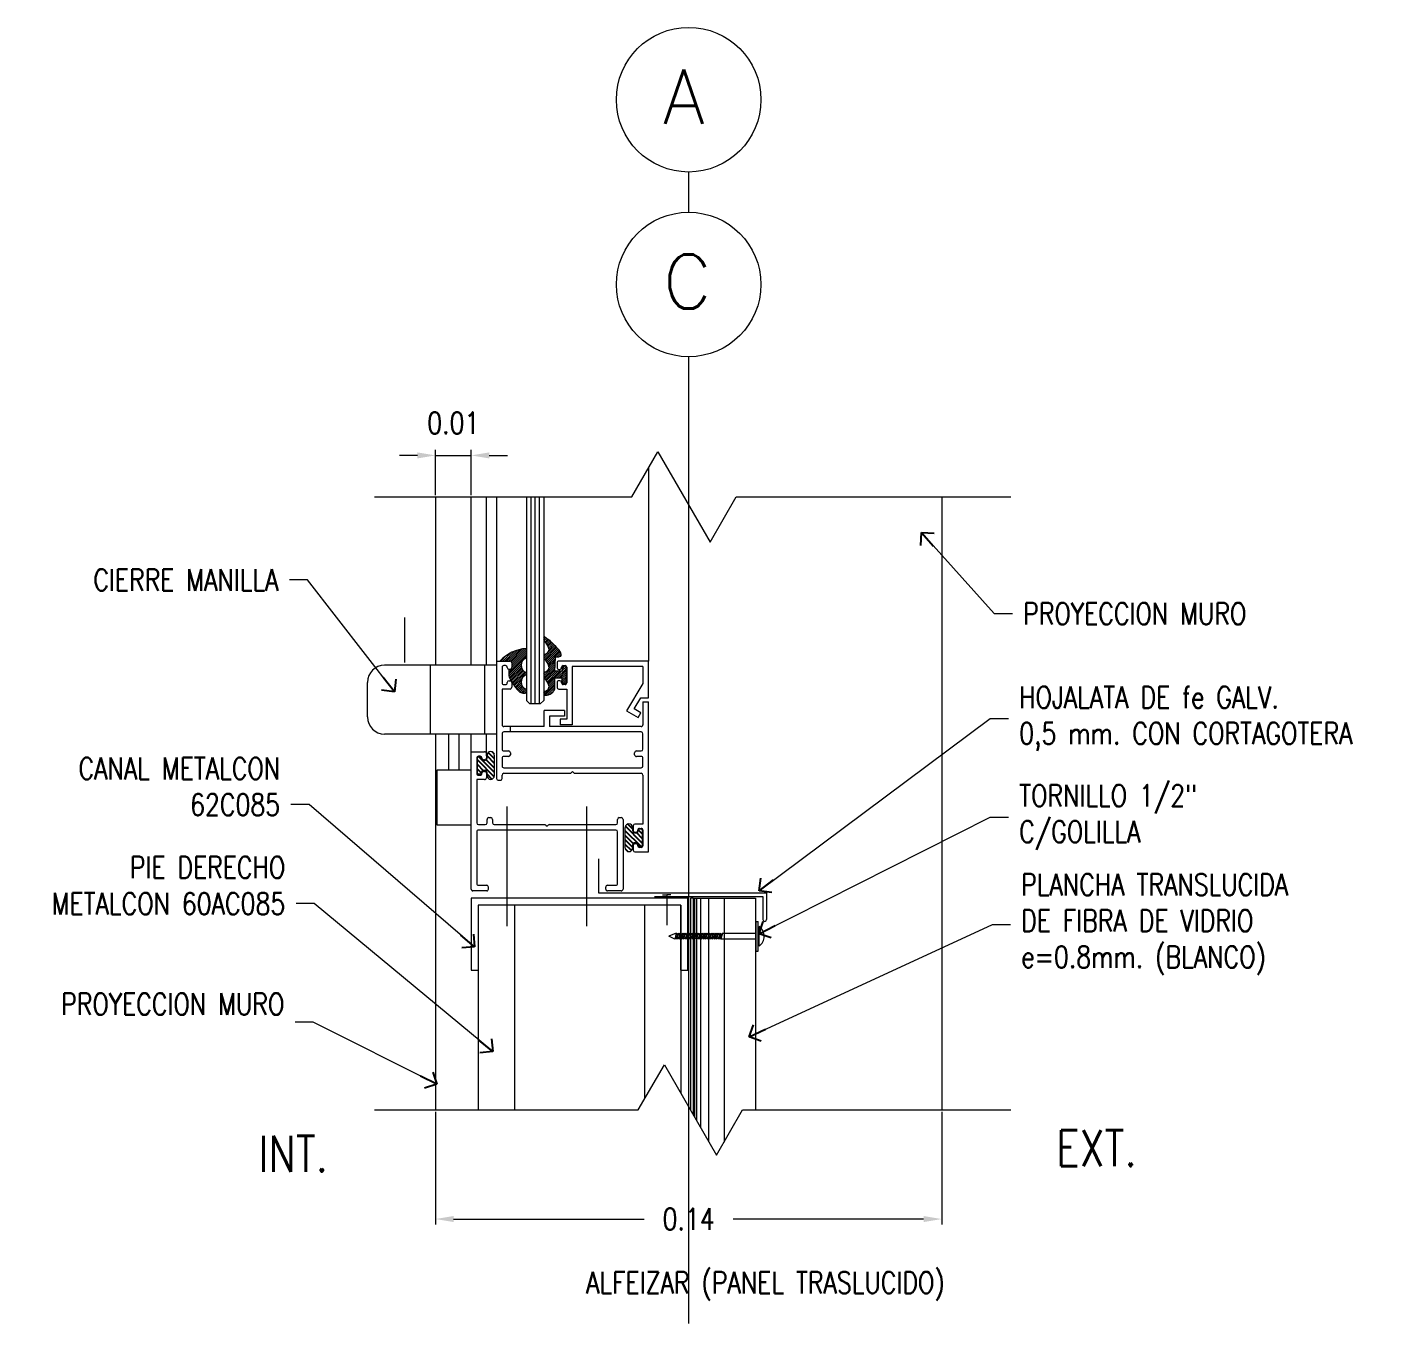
# Model space of a CAD drawing. Header units: metres. Extents: x -40 to 265, y 63 to 163.
# Drawn here: x -39.9666 to -39.5874, y 65.43 to 65.7886 of the extents above; entities that cross this region are included whole.
import ezdxf

# ---------------------------------------------------------------- set-up
doc = ezdxf.new("R2010")
doc.units = ezdxf.units.M
doc.header["$LTSCALE"] = 5
doc.header["$MEASUREMENT"] = 0
doc.linetypes.add('CENTER', pattern=[2, 1.25, -0.25, 0.25, -0.25])
doc.layers.get('0').update_dxf_attribs({"color": 30})
for name, color, linetype, lineweight in [('A-ANNO-DIMS', 3, 'Continuous', 18), ('A-ANNO-SYMB', 3, 'Continuous', 18), ('A-ANNO-TEXT', 3, 'Continuous', 18), ('A-DETL-MBND', 3, 'Continuous', 18), ('A-DETL-PATT', 8, 'Continuous', 18)]:
    doc.layers.add(name, color=color, linetype=linetype, lineweight=lineweight)
doc.styles.add('E-ROMANS', font='romans.shx', dxfattribs={"width": 0.8})
doc.dimstyles.new('E-0001_ARW_24', dxfattribs={"dimscale": 0.001, "dimtxt": 2.4, "dimasz": 2.4, "dimexe": 1.2, "dimexo": 0.8, "dimgap": 1.2, "dimtad": 0, "dimdec": 0, "dimlfac": 1000, "dimzin": 0, "dimdsep": 46, "dimtxsty": 'E-ROMANS', "dimblk": 'OPEN90', "dimcen": 1.2, "dimclrd": 256, "dimclre": 256, "dimclrt": 256, "dimadec": 0, "dimazin": 0, "dimtfac": 1, "dimtdec": 0, "dimtmove": 1, "dimatfit": 3, "dimldrblk": 'OPEN90', "dimfxl": 1, "dimtfill": 1, "dimtolj": 1, "dimtzin": 0, "dimlwd": -1, "dimarcsym": 0})
pattern_1 = [(45, (-0.2139750383519754, -0.6777842187384522), (-0.0002651650429449553, 0.0002651650429449554), [])]

# ---------------------------------------------------------------- blocks, each defined once
blk = doc.blocks.new('_Open90')
at = {"color": 0, "linetype": 'ByBlock', "lineweight": -2}
for p, q in [((0, 0), (-1, 0)), ((-0.5, 0.5), (0, 0)), ((0, 0), (-0.5, -0.5))]:
    blk.add_line(p, q, dxfattribs=at)

msp = doc.modelspace()

# ---------------------------------------------------------------- hatches: boundary and pattern name
at = {"layer": 'A-DETL-PATT'}
h = msp.add_hatch(dxfattribs=at)
h.set_pattern_fill('ANSI31', color=256, scale=0.003, style=0)
h.set_pattern_definition(pattern_1)
edge = h.paths.add_edge_path()
edge.add_line((-39.8207766219324, 65.61048403044107), (-39.8206538553723, 65.61435923484319))
edge.add_spline(control_points=[(-39.82065385537231, 65.61435923484319), (-39.82008226965944, 65.61437079350702), (-39.81791970204204, 65.61441452516712), (-39.82124948993901, 65.6184127121838), (-39.82299734851443, 65.61966430750029), (-39.82380426659144, 65.62024212020216)], knot_values=[0, 0, 0, 0, 0.001435461264695682, 0.005431000070971478, 0.008857436169283922, 0.008857436169283922, 0.008857436169283922, 0.008857436169283922], degree=3, periodic=0)
edge.add_line((-39.82380426659144, 65.62024212020216), (-39.82380426659144, 65.61892356023789))
edge.add_spline(control_points=[(-39.82380426659144, 65.61892356023787), (-39.82355887750354, 65.61872445821972), (-39.82270150240136, 65.61802880742847), (-39.82181867363854, 65.61585853720086), (-39.82322781864413, 65.61522641407832), (-39.82380426659144, 65.61496782743536)], knot_values=[0, 0, 0, 0, 0.0009720907800728597, 0.003396428256251964, 0.005074714912631993, 0.005074714912631993, 0.005074714912631993, 0.005074714912631993], degree=3, periodic=0)
edge.add_line((-39.82380426659143, 65.61496782743536), (-39.82380426659143, 65.61400426438453))
edge.add_spline(control_points=[(-39.82380426659144, 65.61400426438453), (-39.82355887750354, 65.61380516236638), (-39.82270150240136, 65.61310951157513), (-39.82181867363854, 65.61093924134752), (-39.82322781864413, 65.61030711822498), (-39.82380426659144, 65.61004853158202)], knot_values=[0, 0, 0, 0, 0.0009720907800728597, 0.003396428256251964, 0.005074714912631993, 0.005074714912631993, 0.005074714912631993, 0.005074714912631993], degree=3, periodic=0)
edge.add_line((-39.82380426659144, 65.61004853158202), (-39.82380426659144, 65.60867925777293))
edge.add_spline(control_points=[(-39.82380426659144, 65.60867925777293), (-39.82355887750354, 65.60848015575478), (-39.82270150240136, 65.60778450496355), (-39.82181867363854, 65.60561423473592), (-39.82322781864413, 65.60498211161338), (-39.82380426659144, 65.60472352497042)], knot_values=[0, 0, 0, 0, 0.0009720907800728597, 0.003396428256251964, 0.005074714912631993, 0.005074714912631993, 0.005074714912631993, 0.005074714912631993], degree=3, periodic=0)
edge.add_line((-39.82380426659144, 65.60472352497042), (-39.82380426659144, 65.60386138960915))
edge.add_arc((-39.82332786590894, 65.60664534606373), 0.002824424038859527, 260.289396402024, 334.5925315056479)
edge.add_line((-39.82077662193241, 65.60543351879735), (-39.82077662193241, 65.60852876321468))
edge.add_line((-39.82077662193241, 65.60852876321468), (-39.818658215444, 65.60852876321468))
edge.add_line((-39.818658215444, 65.60852876321468), (-39.818658215444, 65.60735867057787))
edge.add_arc((-39.81837185194399, 65.60735867057787), 0.0002863634999989983, 180, 270)
edge.add_line((-39.81837185194399, 65.60707230707787), (-39.81789457944399, 65.60707230707787))
edge.add_arc((-39.81789457944399, 65.60735867057787), 0.0002863634999989983, 270, 360)
edge.add_line((-39.81760821594399, 65.60735867057787), (-39.81760821594399, 65.61165412307787))
edge.add_arc((-39.81789457944399, 65.61165412307787), 0.0002863634999989983, 0, 90)
edge.add_line((-39.81789457944399, 65.61194048657786), (-39.81837185194399, 65.61194048657786))
edge.add_arc((-39.81837185194399, 65.61165412307787), 0.0002863634999989983, 90, 180)
edge.add_line((-39.818658215444, 65.61165412307787), (-39.818658215444, 65.61048403044107))
edge.add_line((-39.818658215444, 65.61048403044107), (-39.8207766219324, 65.61048403044107))
h = msp.add_hatch(dxfattribs=at)
h.set_pattern_fill('ANSI31', color=256, scale=0.003, style=0)
h.set_pattern_definition(pattern_1)
edge = h.paths.add_edge_path()
edge.add_line((-39.82857699159145, 65.61408554871866), (-39.82857699159145, 65.61679509697001))
edge.add_arc((-39.82771506036624, 65.60549978310566), 0.01132815257361953, 94.36371213894589, 136.5335301219214)
edge.add_line((-39.83593677385687, 65.61329275866119), (-39.83310533416945, 65.61329275866119))
edge.add_arc((-39.83310533416945, 65.6128154861612), 0.0004772724999924095, 0, 90, ccw=False)
edge.add_line((-39.83262806166946, 65.6128154861612), (-39.83262806166946, 65.61147912316119))
edge.add_arc((-39.83310533416945, 65.61147912316119), 0.0004772724999924093, -90, 0, ccw=False)
edge.add_line((-39.83310533416945, 65.6110018506612), (-39.83339169766945, 65.6110018506612))
edge.add_arc((-39.82912499805533, 65.61010690501837), 0.004359547373372757, 168.1538710655944, 213.3212581242221)
edge.add_arc((-39.83310533416945, 65.6073745796612), 0.0004772724999924094, 19.26875987852651, 45, ccw=False)
edge.add_spline(control_points=[(-39.8326547979871, 65.60753207946331), (-39.83230680093374, 65.60697881129738), (-39.83157272746463, 65.6058331101882), (-39.83021885563755, 65.60430284221465), (-39.82902741995566, 65.60444234226243), (-39.82857699159145, 65.60449508097025)], knot_values=[0.0002174706763031104, 0.0002174706763031104, 0.0002174706763031104, 0.0002174706763031104, 0.002222876197447423, 0.004367017649967747, 0.005670354478140266, 0.005670354478140266, 0.005670354478140266, 0.005670354478140266], degree=3, periodic=0)
edge.add_line((-39.82857699159144, 65.60449508097027), (-39.82857699159144, 65.60553981733477))
edge.add_arc((-39.82799058215666, 65.60749901361044), 0.002045073610356001, 106.6630318936925, 253.3369681064981, ccw=False)
edge.add_line((-39.82857699159145, 65.6094582098861), (-39.82857699159145, 65.61016715616734))
edge.add_arc((-39.82799058215667, 65.612126352443), 0.002045073610356001, 106.66303189350191, 253.3369681064981, ccw=False)

# ---------------------------------------------------------------- linework, layer by layer
for p, q in [((-39.84180773532869, 65.58686987363747), (-39.83745737172794, 65.58251951003672)), ((-39.83946191622793, 65.5870551741959), (-39.83745737172794, 65.5850506296959)), ((-39.83915877207613, 65.58801758987369), (-39.83745737172794, 65.58631618952549)), ((-39.83811688192547, 65.58824125955262), (-39.83751780331279, 65.58764218093994)), ((-39.84213464222793, 65.58593122070714), (-39.83749689335454, 65.58129347183375)), ((-39.84213464222793, 65.58466566087755), (-39.84051357939629, 65.5830445980459)), ((-39.84213464222793, 65.58340010104796), (-39.84108464272794, 65.58235010154796)), ((-39.83967299425485, 65.58600069239323), (-39.83745737172794, 65.58378506986631)), ((-39.83946191622793, 65.58199293487755), (-39.83810405649286, 65.58063507514247)), ((-39.79921898666947, 65.56688106033778), (-39.80057684640455, 65.56823892007286)), ((-39.79687316756872, 65.56200412157786), (-39.80122353116947, 65.5663544851786)), ((-39.79900790864255, 65.5628733028221), (-39.80122353116947, 65.56508892534902)), ((-39.79654626066947, 65.56294277450819), (-39.80118400954287, 65.56758052338158)), ((-39.79654626066947, 65.56420833433778), (-39.79816732350111, 65.56582939716942)), ((-39.79654626066947, 65.56547389416737), (-39.79759626016947, 65.56652389366737)), ((-39.79921898666947, 65.56181882101943), (-39.80122353116947, 65.56382336551943)), ((-39.79952213082127, 65.56085640534164), (-39.80122353116947, 65.56255780568983)), ((-39.80056402097193, 65.56063273566271), (-39.80116309958461, 65.56123181427539))]:
    msp.add_line(p, q)
at = {"layer": 'A-ANNO-DIMS'}
for p, q in [((-39.85872320579056, 65.67019300552303), (-39.86372320579056, 65.67019300552303)), ((-39.85372320579056, 65.65921485126152), (-39.85372320579056, 65.67169300552303)), ((-39.85372320579056, 65.67019300552303), (-39.84385282322793, 65.67019300552303)), ((-39.84385282322793, 65.65921485126152), (-39.84385282322793, 65.67169300552303)), ((-39.83885282322793, 65.67019300552303), (-39.83385282322794, 65.67019300552303)), ((-39.85370703332482, 65.48862536373801), (-39.85370703332482, 65.45743944369848)), ((-39.71370841357442, 65.48863757530475), (-39.71370841357442, 65.45743944369848)), ((-39.84870703332482, 65.45893944369847), (-39.79599343773534, 65.45893944369847)), ((-39.71870841357442, 65.45893944369847), (-39.77142200916391, 65.45893944369847))]:
    msp.add_line(p, q, dxfattribs=at)
for points in [[(-39.85872320579056, 65.67102633885636), (-39.85872320579056, 65.6693596721897), (-39.85372320579056, 65.67019300552303)], [(-39.83885282322793, 65.67102633885636), (-39.83885282322793, 65.6693596721897), (-39.84385282322793, 65.67019300552303)], [(-39.84870703332482, 65.4597727770318), (-39.84870703332482, 65.45810611036514), (-39.85370703332482, 65.45893944369847)], [(-39.71870841357442, 65.4597727770318), (-39.71870841357442, 65.45810611036514), (-39.71370841357442, 65.45893944369847)]]:
    msp.add_solid(points, dxfattribs=at)
at = {"layer": 'A-ANNO-SYMB', "linetype": 'CENTER'}
for p, q in [((-39.78370434240085, 65.74859554008273), (-39.7837043424009, 65.73747441168597)), ((-39.78370434240097, 65.69747441168596), (-39.78370434240209, 65.43001854479346))]:
    msp.add_line(p, q, dxfattribs=at)
at = {"layer": 'A-ANNO-SYMB'}
for p, q in [((-39.7994493948691, 65.65871485126152), (-39.79223251650643, 65.67121485126151)), ((-39.79223251650279, 65.67121485126151), (-39.77779875977745, 65.64621485126153)), ((-39.87056414789201, 65.65871485126152), (-39.7994493948691, 65.65871485126152)), ((-39.77779875977745, 65.64621485126153), (-39.77058188141478, 65.65871485126146)), ((-39.77058188141478, 65.65871485126146), (-39.69458991286313, 65.65871485126152)), ((-39.79763678616409, 65.48912536373801), (-39.79041990780142, 65.501625363738)), ((-39.79041990779778, 65.501625363738), (-39.77598615107244, 65.47662536373802)), ((-39.87056414789201, 65.48912536373801), (-39.79763678616409, 65.48912536373801)), ((-39.77598615107244, 65.47662536373802), (-39.76876927270978, 65.48912536373795)), ((-39.76876927270978, 65.48912536373795), (-39.69458991286313, 65.48912536373801))]:
    msp.add_line(p, q, dxfattribs=at)
for centre in [(-39.78370434240097, 65.76859554008273), (-39.78370434240097, 65.71747441168597)]:
    msp.add_circle(centre, 0.02, dxfattribs=at)
at = {"layer": 'A-DETL-MBND'}
for p, q in [((-39.79482807966947, 65.66671920398751), (-39.79482807966946, 65.61329275866119)), ((-39.82502608419146, 65.65879200766379), (-39.82502608419144, 65.60145663984855)), ((-39.85372320579056, 65.65871485126152), (-39.85371885650552, 65.61218368711341)), ((-39.84385282322793, 65.61218368711341), (-39.84385282322793, 65.65871485126152)), ((-39.83965282522793, 65.61218368711341), (-39.83965282522793, 65.65871485126152)), ((-39.83682805966948, 65.65871485126152), (-39.83682805966947, 65.61329275866119)), ((-39.82857699159145, 65.65871485126152), (-39.82857699159145, 65.60241118484855)), ((-39.82739335579143, 65.65871485126152), (-39.82739335579144, 65.60145663984855)), ((-39.82620971999144, 65.65871485126152), (-39.82620971999144, 65.60145663984855)), ((-39.82380426659142, 65.65871485126152), (-39.82380426659144, 65.60241118484855)), ((-39.71372320517898, 65.65871485126151), (-39.71370841250924, 65.48912536373801)), ((-39.86228191089513, 65.62538678898922), (-39.86228191089513, 65.61291958830915)), ((-39.83682805966946, 65.61329275866119), (-39.83310533416946, 65.61329275866119)), ((-39.83682805966946, 65.61329275866119), (-39.83682805966946, 65.58082456716117)), ((-39.82065385537231, 65.61435923484319), (-39.82077662193241, 65.61048403044106)), ((-39.79482807966946, 65.61329275866119), (-39.81961276044399, 65.61329275866119)), ((-39.79482807966946, 65.6030918318852), (-39.79482807966946, 65.61329275866119)), ((-39.83696826540765, 65.61218368711341), (-39.86778519141626, 65.61218368711341)), ((-39.85518617835406, 65.61218368711341), (-39.85518617835406, 65.59309278711342)), ((-39.84014137628418, 65.61218368711341), (-39.84014137628418, 65.59309278711342)), ((-39.83530078766946, 65.61157457766119), (-39.83530078766946, 65.6072791251612)), ((-39.83530078766947, 65.61157457766119), (-39.83530078766947, 65.60727912516118)), ((-39.83434515420144, 65.6120518501612), (-39.83482299051177, 65.6120518501612)), ((-39.83386897016946, 65.61147912316119), (-39.83386897016946, 65.61157457766119)), ((-39.83310533416946, 65.6110018506612), (-39.83339169766946, 65.6110018506612)), ((-39.83262806166946, 65.6128154861612), (-39.83262806166946, 65.61147912316119)), ((-39.818658215444, 65.61048403044106), (-39.82077662193241, 65.61048403044106)), ((-39.82009003294399, 65.6128154861612), (-39.82009003294399, 65.61147912316119)), ((-39.81961276044399, 65.6110018506612), (-39.81932639694399, 65.6110018506612)), ((-39.81884912444399, 65.61147912316119), (-39.81884912444399, 65.61157457766119)), ((-39.818658215444, 65.61165412307787), (-39.818658215444, 65.61048403044106)), ((-39.81837185194399, 65.6120518501612), (-39.81789457944399, 65.6120518501612)), ((-39.81837185194399, 65.61194048657786), (-39.81789457944399, 65.61194048657786)), ((-39.81760821594399, 65.61165412307787), (-39.81760821594399, 65.60735867057787)), ((-39.81741730694399, 65.61157457766119), (-39.81741730694399, 65.6072791251612)), ((-39.81741730694398, 65.61157457766119), (-39.81741730694398, 65.60727912516118)), ((-39.79635535166946, 65.61176548666121), (-39.81589003494399, 65.61176548666121)), ((-39.81589003494399, 65.61176548666121), (-39.81589003494398, 65.59569940674271)), ((-39.79635535166946, 65.61176548666121), (-39.79635535166946, 65.60705467833823)), ((-39.87255791641626, 65.59786551211342), (-39.87255791641626, 65.60741096211342)), ((-39.83482351516946, 65.60680185266119), (-39.83434624266946, 65.60680185266119)), ((-39.83386897016946, 65.6072791251612), (-39.83386897016946, 65.6073745796612)), ((-39.83339169766946, 65.60785185216119), (-39.83310533416946, 65.60785185216119)), ((-39.83262806166946, 65.6073745796612), (-39.83262806166946, 65.60603821666119)), ((-39.818658215444, 65.60852876321468), (-39.82077662193241, 65.60852876321468)), ((-39.82077662193241, 65.60852876321468), (-39.82077662193241, 65.60543351879735)), ((-39.82009003294399, 65.6073745796612), (-39.82009003294399, 65.60603821666119)), ((-39.81932639694399, 65.60785185216119), (-39.81961276044399, 65.60785185216119)), ((-39.81884912444399, 65.6072791251612), (-39.81884912444399, 65.6073745796612)), ((-39.818658215444, 65.60735867057787), (-39.818658215444, 65.60852876321468)), ((-39.81789457944399, 65.60707230707787), (-39.81837185194399, 65.60707230707787)), ((-39.81789457944399, 65.60680185266119), (-39.81837185194399, 65.60680185266119)), ((-39.79635535166946, 65.60705467833824), (-39.80085328490162, 65.59956987356084)), ((-39.83310533416946, 65.6055609441612), (-39.83530078766945, 65.60556094416118)), ((-39.83530078766947, 65.60556094416118), (-39.83530078766946, 65.59568425980828)), ((-39.82762244659145, 65.60145663984855), (-39.82857699159145, 65.60241118484855)), ((-39.82475881159144, 65.60145663984855), (-39.82380426659144, 65.60241118484855)), ((-39.81961276044399, 65.6055609441612), (-39.81741730694399, 65.60556094416118)), ((-39.81741730694399, 65.60556094416118), (-39.81741730694399, 65.59722667874271)), ((-39.79877157034628, 65.60006889687895), (-39.79695496186715, 65.6030918318852)), ((-39.79695496186715, 65.6030918318852), (-39.79482807966946, 65.6030918318852)), ((-39.79635535166946, 65.60205010271333), (-39.79635535166947, 65.5956842598083)), ((-39.79635535166946, 65.60205010271333), (-39.79482807966947, 65.60205010271333)), ((-39.79482807966946, 65.56049275866118), (-39.79482807966947, 65.60205010271333)), ((-39.82475881159144, 65.60145663984855), (-39.82762244659145, 65.60145663984855)), ((-39.82369548036601, 65.59520698730829), (-39.82369548036601, 65.5995828622889)), ((-39.81804472371188, 65.5995828622889), (-39.82369548036601, 65.5995828622889)), ((-39.81804472371188, 65.5995828622889), (-39.81804472371188, 65.5980555902889)), ((-39.80085328490162, 65.59956987356084), (-39.79770438713817, 65.59767756877584)), ((-39.79693175319082, 65.59896327355666), (-39.79877157034628, 65.60006889687895)), ((-39.79770438713817, 65.59767756877584), (-39.79693175319082, 65.59896327355666)), ((-39.82369548036601, 65.59520698730829), (-39.83482351516948, 65.59520698730829)), ((-39.83300987966948, 65.5936797153083), (-39.83300987966948, 65.59520698730829)), ((-39.82216820836601, 65.5980555902889), (-39.82216820836601, 65.59520698730829)), ((-39.81804472371187, 65.5980555902889), (-39.82216820836601, 65.5980555902889)), ((-39.79683262416947, 65.59520698730829), (-39.82216820836601, 65.59520698730829)), ((-39.81741730694399, 65.59722667874271), (-39.81925279640087, 65.59722667874271)), ((-39.81925279640087, 65.59722667874271), (-39.81925279640087, 65.5956994067427)), ((-39.81589003494398, 65.59569940674271), (-39.81925279640087, 65.5956994067427)), ((-39.83682805966946, 65.59309278711343), (-39.86778519141626, 65.59309278711342)), ((-39.85371707207208, 65.59309278711343), (-39.85370703332482, 65.48912536373801)), ((-39.85005736572793, 65.58315394822081), (-39.85005736572794, 65.59309278711342)), ((-39.84719373072794, 65.58315394822081), (-39.84719373072794, 65.59309278711342)), ((-39.84385282322793, 65.5882221457208), (-39.84385282322793, 65.59309278711342)), ((-39.83965282522793, 65.58707669172081), (-39.83965282522793, 65.59309278711342)), ((-39.83530078766946, 65.59320244280829), (-39.83530078766947, 65.58890699030829)), ((-39.79683262416947, 65.59367971530828), (-39.83482351516947, 65.59367971530828)), ((-39.79635535166947, 65.58890699030829), (-39.79635535166947, 65.59320244280829)), ((-39.84385282322793, 65.55022214572081), (-39.84385282322793, 65.5882221457208)), ((-39.84385282322793, 65.5882221457208), (-39.84013009772793, 65.5882221457208)), ((-39.84137100622793, 65.58698123722081), (-39.84184827872793, 65.58698123722081)), ((-39.84184827872794, 65.58686987363748), (-39.84137100622793, 65.58686987363748)), ((-39.83965282522793, 65.58774487322081), (-39.83965282522793, 65.5864085102208)), ((-39.83946191622793, 65.58648805563749), (-39.83946191622793, 65.58729941888748)), ((-39.83745737172794, 65.58729941888748), (-39.83745737172794, 65.58157214888749)), ((-39.83482351516947, 65.5884297178083), (-39.83348715216947, 65.5884297178083)), ((-39.83348715216947, 65.58690244580829), (-39.83482351516947, 65.58690244580829)), ((-39.83300987966947, 65.58795244530829), (-39.83300987966947, 65.58737971830828)), ((-39.79864625966947, 65.58737971830828), (-39.79864625966947, 65.58795244530829)), ((-39.79816898716947, 65.5884297178083), (-39.79683262416947, 65.5884297178083)), ((-39.79683262416947, 65.58690244580829), (-39.79816898716947, 65.58690244580829)), ((-39.84385282322793, 65.58315394822081), (-39.85339827322794, 65.58315394822081)), ((-39.85339827322794, 65.58315394822081), (-39.85339827322794, 65.56799816281891)), ((-39.84232555122794, 65.5865039647208), (-39.84232555122794, 65.5822085122208)), ((-39.84232555122793, 65.5865039647208), (-39.84232555122793, 65.58220851222082)), ((-39.84213464222793, 65.58228805763748), (-39.84213464222793, 65.58658351013749)), ((-39.84108464272794, 65.58658351013749), (-39.84108464272794, 65.58648805563749)), ((-39.84089373372793, 65.5864085102208), (-39.84089373372793, 65.5865039647208)), ((-39.84013009772793, 65.58593123772081), (-39.84041646122793, 65.58593123772081)), ((-39.84041646122793, 65.58581987413748), (-39.84013009772794, 65.58581987413748)), ((-39.84013009772794, 65.58305169363749), (-39.84041646122793, 65.58305169363749)), ((-39.83530078766947, 65.58642517330829), (-39.83530078766947, 65.58426092916118)), ((-39.83482351516947, 65.58378365666118), (-39.79683262416947, 65.58378365666118)), ((-39.79635535166947, 65.58426092916118), (-39.79635535166947, 65.58642517330829)), ((-39.84232555122792, 65.5804903312208), (-39.84232555122793, 65.56854940972082)), ((-39.84013009772793, 65.58049033122082), (-39.84232555122792, 65.5804903312208)), ((-39.84137100622793, 65.58200169413747), (-39.84184827872794, 65.58200169413747)), ((-39.84184827872793, 65.58173123972081), (-39.84137100622793, 65.58173123972081)), ((-39.84108464272794, 65.58238351213748), (-39.84108464272794, 65.58228805763748)), ((-39.84089373372793, 65.58220851222082), (-39.84089373372793, 65.58230396672081)), ((-39.84041646122793, 65.58278123922081), (-39.84013009772793, 65.58278123922081)), ((-39.83965282522793, 65.58230396672081), (-39.83965282522793, 65.58096760372081)), ((-39.83946191622793, 65.58157214888749), (-39.83946191622793, 65.58238351213748)), ((-39.83635078716947, 65.58034729466118), (-39.83577806016947, 65.58034729466118)), ((-39.83530078766947, 65.58082456716117), (-39.83530078766947, 65.58177911216117)), ((-39.83482351516947, 65.58225638466118), (-39.81630534216946, 65.58225638466118)), ((-39.81630534216946, 65.58225638466118), (-39.81582806966946, 65.58273365716119)), ((-39.81582806966946, 65.58273365716119), (-39.81535079716947, 65.58225638466118)), ((-39.81535079716947, 65.58225638466118), (-39.79683262416947, 65.58225638466118)), ((-39.79635535166947, 65.58177911216117), (-39.79635535166946, 65.56822457316116)), ((-39.85339827322794, 65.56799816281891), (-39.84385282322793, 65.56799816281891)), ((-39.84184827872793, 65.56807213722081), (-39.83993918872793, 65.56807213722081)), ((-39.83946191622793, 65.56854940972082), (-39.83946191622793, 65.56950395472082)), ((-39.83898464372793, 65.56998122722081), (-39.83841191672793, 65.56998122722081)), ((-39.83793464422793, 65.56950395472082), (-39.83793464422793, 65.56854940972082)), ((-39.83745737172793, 65.56807213722081), (-39.82352779847038, 65.56807213722081)), ((-39.82319031584915, 65.56793234734204), (-39.82285283322793, 65.5675948647208)), ((-39.82285283322793, 65.5675948647208), (-39.82251535060671, 65.56793234734204)), ((-39.82217786798548, 65.56807213722081), (-39.80385738772793, 65.56807213722081)), ((-39.80338011522793, 65.56854940972082), (-39.80338011522793, 65.56950395472082)), ((-39.80290284272793, 65.56998122722081), (-39.80233011572793, 65.56998122722081)), ((-39.80185284322793, 65.56950395472082), (-39.80185284322793, 65.55022214572081)), ((-39.79902807766947, 65.56774730066118), (-39.79902807766947, 65.56641093766117)), ((-39.79635535166946, 65.56822457316116), (-39.79855080516947, 65.56822457316117)), ((-39.84232555122793, 65.56606759272081), (-39.84232555122793, 65.55174941772081)), ((-39.80385738772793, 65.5665448652208), (-39.84184827872793, 65.5665448652208)), ((-39.80338011522793, 65.55174941772081), (-39.80338011522793, 65.56606759272081)), ((-39.80122353116947, 65.56157457632786), (-39.80122353116947, 65.56730184632785)), ((-39.79921898666947, 65.56730184632785), (-39.79921898666947, 65.56649048307786)), ((-39.79855080516947, 65.56593366516118), (-39.79826444166947, 65.56593366516118)), ((-39.79855080516947, 65.56582230157785), (-39.79826444166947, 65.56582230157785)), ((-39.79778716916947, 65.56641093766117), (-39.79778716916947, 65.56650639216117)), ((-39.79759626016947, 65.56649048307786), (-39.79759626016947, 65.56658593757786)), ((-39.79730989666947, 65.56698366466118), (-39.79683262416947, 65.56698366466118)), ((-39.79730989666947, 65.56687230107785), (-39.79683262416947, 65.56687230107785)), ((-39.79654626066947, 65.56658593757786), (-39.79654626066947, 65.56229048507785)), ((-39.79635535166947, 65.56650639216117), (-39.79635535166947, 65.56221093966118)), ((-39.79921898666947, 65.56238593957785), (-39.79921898666947, 65.56157457632786)), ((-39.79902807766947, 65.56230639416118), (-39.79902807766947, 65.56097003116118)), ((-39.79826444166947, 65.56305412107785), (-39.79855080516947, 65.56305412107785)), ((-39.79826444166947, 65.56278366666118), (-39.79855080516947, 65.56278366666118)), ((-39.79855080516947, 65.56049275866118), (-39.79482807966946, 65.56049275866118)), ((-39.79778716916947, 65.56221093966118), (-39.79778716916947, 65.56230639416118)), ((-39.79759626016947, 65.56229048507785), (-39.79759626016947, 65.56238593957785)), ((-39.79683262416947, 65.56200412157786), (-39.79730989666947, 65.56200412157786)), ((-39.79683262416947, 65.56173366716118), (-39.79730989666947, 65.56173366716118)), ((-39.80867592919562, 65.55862611400322), (-39.80867592919562, 65.54919302436967)), ((-39.83955737072793, 65.5497448732208), (-39.84337555072793, 65.5497448732208)), ((-39.84184827872793, 65.5512721452208), (-39.83955737072793, 65.5512721452208)), ((-39.83908009822792, 65.55022214572081), (-39.83908009822792, 65.55079487272081)), ((-39.80867592919562, 65.54919302436967), (-39.76216701014587, 65.54919302436967)), ((-39.80662556822793, 65.55022214572081), (-39.80662556822793, 65.55079487272081)), ((-39.80614829572793, 65.5512721452208), (-39.80385738772793, 65.5512721452208)), ((-39.80233011572793, 65.5497448732208), (-39.80614829572793, 65.5497448732208)), ((-39.76216701014587, 65.54919302436967), (-39.76216701014587, 65.5417954803857)), ((-39.7838898443467, 65.54774694539573), (-39.84388984434673, 65.54774694539573)), ((-39.84388984434673, 65.54774694539573), (-39.84388984434671, 65.52774694539572)), ((-39.84188984434672, 65.54574694539572), (-39.84188984434673, 65.48912536373801)), ((-39.78588984434671, 65.54574694539572), (-39.84188984434672, 65.54574694539572)), ((-39.84188984434672, 65.54574694539572), (-39.8418898443467, 65.52774694539572)), ((-39.83188984434673, 65.54574694539572), (-39.83188984434673, 65.48912536373801)), ((-39.79588984434671, 65.54574694539572), (-39.7958898443467, 65.49215115572451)), ((-39.79311685649763, 65.54819302436967), (-39.76316701014586, 65.54819302436965)), ((-39.79091491928369, 65.54858877538734), (-39.78975299249865, 65.54858877538734)), ((-39.78975299249865, 65.54858877538734), (-39.78975299249865, 65.54019406827584)), ((-39.7885910657136, 65.54858877538734), (-39.78975299249865, 65.54858877538734)), ((-39.78588984434671, 65.54574694539572), (-39.78588984434672, 65.49377906367687)), ((-39.78588984434674, 65.52774694539572), (-39.78588984434671, 65.54574694539572)), ((-39.78388984434673, 65.52774694539572), (-39.7838898443467, 65.54774694539573)), ((-39.78322233903352, 65.54774694539573), (-39.78322233903352, 65.48915880894354)), ((-39.78242233903352, 65.54774694539572), (-39.78322233903352, 65.54774694539573)), ((-39.78242233903352, 65.54774694539573), (-39.78242233903354, 65.4877731682971)), ((-39.78242233903352, 65.54774694539572), (-39.76522233903352, 65.54774694539573)), ((-39.7820458576235, 65.54774694539573), (-39.78204585762351, 65.48712108336662)), ((-39.78150316156923, 65.54774694539573), (-39.78150316156924, 65.48618110622728)), ((-39.78041776946071, 65.54774694539573), (-39.78041776946072, 65.4843011519486)), ((-39.77824699837525, 65.54774694539573), (-39.77824699837526, 65.48054126613584)), ((-39.77390544307274, 65.54774694539573), (-39.77390544307275, 65.4802292557103)), ((-39.76522233903352, 65.54774694539573), (-39.76522233903353, 65.48912536373797)), ((-39.76316701014586, 65.54819302436965), (-39.76316701014586, 65.5417954803857)), ((-39.76504032353846, 65.54128087752677), (-39.7644910079167, 65.54128087752677)), ((-39.77437756017515, 65.53798498379692), (-39.76504032353846, 65.5379849837969)), ((-39.7644910079167, 65.5379849837969), (-39.76421635010683, 65.5379849837969)), ((-39.76504032353846, 65.53633703693194), (-39.77476278193843, 65.53633703693194)), ((-39.7644910079167, 65.53633703693194), (-39.76421635010683, 65.53633703693194)), ((-39.76504032353846, 65.53304114320207), (-39.7644910079167, 65.53304114320207)), ((-39.84388984434671, 65.52774694539572), (-39.8418898443467, 65.52774694539572)), ((-39.78588984434674, 65.52774694539572), (-39.78388984434673, 65.52774694539572))]:
    msp.add_line(p, q, dxfattribs=at)
at = {"layer": 'A-DETL-MBND', "linetype": 'CENTER'}
for p, q in [((-39.83386550154284, 65.53995241393856), (-39.83386550154284, 65.57310290446131)), ((-39.81182535468205, 65.53995241393856), (-39.81182535468205, 65.57310290446131))]:
    msp.add_line(p, q, dxfattribs=at)
at = {"layer": 'A-DETL-MBND'}
for points in [[(-39.76504032353846, 65.53304114320207), (-39.76504032353846, 65.54128087752676)], [(-39.76449100791671, 65.53304114320207), (-39.76449100791671, 65.54128087752676)], [(-39.78715949548258, 65.53798498379896), (-39.78921635010683, 65.5371668340384)], [(-39.78715949548258, 65.53798498379896), (-39.78754471724586, 65.53633703693399)], [(-39.78715949548258, 65.53798498379896), (-39.78685516369059, 65.53757020018642)], [(-39.78685516369059, 65.53757020018642), (-39.78704374430289, 65.53676346789948)], [(-39.78655083189859, 65.53798498379896), (-39.7869360536546, 65.53633703693399)], [(-39.78655083189859, 65.53798498379896), (-39.78685516369059, 65.53757020018642)], [(-39.78655083189859, 65.53798498379896), (-39.78624650009932, 65.53757020018642)], [(-39.78624650009932, 65.53757020018642), (-39.78643508071163, 65.53676346789948)], [(-39.78594216830733, 65.53798498379896), (-39.78632739007061, 65.53633703693399)], [(-39.78594216830733, 65.53798498379896), (-39.78624650009932, 65.53757020018642)], [(-39.78594216830733, 65.53798498379896), (-39.78563783651533, 65.53757020018642)], [(-39.78563783651533, 65.53757020018642), (-39.78582641712764, 65.53676346789948)], [(-39.78533350472334, 65.53798498379896), (-39.78571872648662, 65.53633703693399)], [(-39.78533350472334, 65.53798498379896), (-39.78563783651533, 65.53757020018642)], [(-39.78533350472334, 65.53798498379896), (-39.78502917293135, 65.53757020018642)], [(-39.78502917293135, 65.53757020018438), (-39.78521775354365, 65.53676346789743)], [(-39.78472484113935, 65.53798498379692), (-39.78511006289536, 65.53633703693194)], [(-39.78472484113935, 65.53798498379692), (-39.78502917293135, 65.53757020018438)], [(-39.78472484113935, 65.53798498379692), (-39.78442050934736, 65.53757020018438)], [(-39.78442050934736, 65.53757020018438), (-39.78460908995966, 65.53676346789743)], [(-39.78411617755536, 65.53798498379692), (-39.78450139931137, 65.53633703693194)], [(-39.78411617755536, 65.53798498379692), (-39.78442050934736, 65.53757020018438)], [(-39.78411617755536, 65.53798498379692), (-39.78381184576337, 65.53757020018438)], [(-39.78381184576337, 65.53757020018438), (-39.78400042636839, 65.53676346789743)], [(-39.7835075139641, 65.53798498379692), (-39.7838927357201, 65.53633703693194)], [(-39.78322285220692, 65.53759700910959), (-39.7835075139641, 65.53798498379692), (-39.7838927357201, 65.53633703693194)], [(-39.7835075139641, 65.53798498379692), (-39.78381184576337, 65.53757020018438)], [(-39.7835075139641, 65.53798498379692), (-39.78381184576337, 65.53757020018438)], [(-39.7835075139641, 65.53798498379692), (-39.7832031821721, 65.53757020018438)], [(-39.7832031821721, 65.53757020018438), (-39.7833917627844, 65.53676346789743)], [(-39.78322285220692, 65.53748605339806), (-39.7833917627844, 65.53676346789743)], [(-39.78289885038011, 65.53798498379692), (-39.78328407213611, 65.53633703693194)], [(-39.78289885038011, 65.53798498379692), (-39.7832031821721, 65.53757020018438)], [(-39.78289885038011, 65.53798498379692), (-39.78259451858811, 65.53757020018438)], [(-39.78259451858811, 65.53757020018438), (-39.78278309920042, 65.53676346789743)], [(-39.78229018679612, 65.53798498379692), (-39.78267540855212, 65.53633703693194)], [(-39.78229018679612, 65.53798498379692), (-39.78259451858811, 65.53757020018438)], [(-39.78229018679612, 65.53798498379692), (-39.78198585500412, 65.53757020018438)], [(-39.78198585500412, 65.53757020018438), (-39.78217443561643, 65.53676346789743)], [(-39.78145808137687, 65.53633703693194), (-39.78107285962086, 65.53798498379692), (-39.78137719141286, 65.53757020018438), (-39.78168152321213, 65.53798498379692), (-39.78206674496813, 65.53633703693194)], [(-39.78168152321213, 65.53798498379692), (-39.78198585500412, 65.53757020018438)], [(-39.78137719141286, 65.53757020018438), (-39.78156577202516, 65.53676346789743)], [(-39.78107285962086, 65.53798498379692), (-39.78076852782887, 65.53757020018438)], [(-39.78076852782887, 65.53757020018438), (-39.78095710844117, 65.53676346789743)], [(-39.78046419603687, 65.53798498379692), (-39.78084941779288, 65.53633703693194)], [(-39.78046419603687, 65.53798498379692), (-39.78076852782887, 65.53757020018438)], [(-39.78046419603687, 65.53798498379692), (-39.78015986424488, 65.53757020018438)], [(-39.78015986424488, 65.53757020018438), (-39.78034844485718, 65.53676346789743)], [(-39.77985553245288, 65.53798498379692), (-39.78024075420889, 65.53633703693194)], [(-39.77985553245288, 65.53798498379692), (-39.78015986424488, 65.53757020018438)], [(-39.77985553245288, 65.53798498379692), (-39.77955120066089, 65.53757020018438)], [(-39.77955120066089, 65.53757020018438), (-39.77973978127319, 65.53676346789743)], [(-39.7792468688689, 65.53798498379692), (-39.7796320906249, 65.53633703693194)], [(-39.7792468688689, 65.53798498379692), (-39.77955120066089, 65.53757020018438)], [(-39.7792468688689, 65.53798498379692), (-39.7789425370769, 65.53757020018438)], [(-39.7789425370769, 65.53757020018438), (-39.77913111768193, 65.53676346789743)], [(-39.77863820527763, 65.53798498379692), (-39.77902342703364, 65.53633703693194)], [(-39.77863820527763, 65.53798498379692), (-39.7789425370769, 65.53757020018438)], [(-39.77863820527763, 65.53798498379692), (-39.77833387348564, 65.53757020018438)], [(-39.77833387348564, 65.53757020018438), (-39.77852245409794, 65.53676346789743)], [(-39.77802954169364, 65.53798498379692), (-39.77841476344965, 65.53633703693194)], [(-39.77802954169364, 65.53798498379692), (-39.77833387348564, 65.53757020018438)], [(-39.77802954169364, 65.53798498379692), (-39.77772520990165, 65.53757020018438)], [(-39.77772520990165, 65.53757020018438), (-39.77791379051395, 65.53676346789743)], [(-39.77742087810965, 65.53798498379692), (-39.77780609986566, 65.53633703693194)], [(-39.77742087810965, 65.53798498379692), (-39.77772520990165, 65.53757020018438)], [(-39.77742087810965, 65.53798498379692), (-39.77711654631766, 65.53757020018438)], [(-39.77711654631766, 65.53757020018438), (-39.77730512692996, 65.53676346789743)], [(-39.77681221452566, 65.53798498379692), (-39.77719743628167, 65.53633703693194)], [(-39.77681221452566, 65.53798498379692), (-39.77711654631766, 65.53757020018438)], [(-39.77681221452566, 65.53798498379692), (-39.77650788272639, 65.53757020018438)], [(-39.77650788272639, 65.53757020018438), (-39.77669646333869, 65.53676346789743)], [(-39.7762035509344, 65.53798498379692), (-39.7765887726904, 65.53633703693194)], [(-39.7762035509344, 65.53798498379692), (-39.77650788272639, 65.53757020018438)], [(-39.7762035509344, 65.53798498379692), (-39.7758992191424, 65.53757020018438)], [(-39.7758992191424, 65.53757020018438), (-39.77608779975471, 65.53676346789743)], [(-39.77559488735041, 65.53798498379692), (-39.77598010910641, 65.53633703693194)], [(-39.77559488735041, 65.53798498379692), (-39.7758992191424, 65.53757020018438)], [(-39.77559488735041, 65.53798498379692), (-39.77529055555841, 65.53757020018438)], [(-39.77529055555841, 65.53757020018438), (-39.77547913617072, 65.53676346789743)], [(-39.77476278193843, 65.53633703693194), (-39.77487047258673, 65.53676346789743), (-39.77468189197442, 65.53757020018438), (-39.77498622376642, 65.53798498379692), (-39.77537144552242, 65.53633703693194)], [(-39.77498622376642, 65.53798498379692), (-39.77529055555841, 65.53757020018438)], [(-39.77437756017515, 65.53798498379692), (-39.77476278193843, 65.53633703693194)], [(-39.77437756017515, 65.53798498379692), (-39.77468189197442, 65.53757020018438)], [(-39.76421635010683, 65.53441443225681), (-39.76421635010683, 65.53990758847266)], [(-39.78754471724586, 65.53633703693399), (-39.78921635010683, 65.5371668340384)], [(-39.78704374430289, 65.53676346789948), (-39.78754471724586, 65.53633703693399)], [(-39.78643508071163, 65.53676346789948), (-39.7869360536546, 65.53633703693399), (-39.78704374430289, 65.53676346789948)], [(-39.78582641712764, 65.53676346789948), (-39.78632739007061, 65.53633703693399), (-39.78643508071163, 65.53676346789948)], [(-39.78521775354365, 65.53676346789948), (-39.78571872648662, 65.53633703693399), (-39.78582641712764, 65.53676346789948)], [(-39.78460908995966, 65.53676346789743), (-39.78511006289536, 65.53633703693194), (-39.78521775354365, 65.53676346789743)], [(-39.78400042636839, 65.53676346789743), (-39.78450139931137, 65.53633703693194), (-39.78460908995966, 65.53676346789743)], [(-39.7833917627844, 65.53676346789743), (-39.7838927357201, 65.53633703693194), (-39.78400042636839, 65.53676346789743)], [(-39.78322285220692, 65.53638914768143), (-39.78328407213611, 65.53633703693194), (-39.7833917627844, 65.53676346789743)], [(-39.78278309920042, 65.53676346789743), (-39.78328407213611, 65.53633703693194), (-39.7833917627844, 65.53676346789743)], [(-39.78328407213611, 65.53633703693194), (-39.78322285220692, 65.53659893074254)], [(-39.78217443561643, 65.53676346789743), (-39.78267540855212, 65.53633703693194), (-39.78278309920042, 65.53676346789743)], [(-39.78156577202516, 65.53676346789743), (-39.78206674496813, 65.53633703693194), (-39.78217443561643, 65.53676346789743)], [(-39.78095710844117, 65.53676346789743), (-39.78145808137687, 65.53633703693194), (-39.78156577202516, 65.53676346789743)], [(-39.78034844485718, 65.53676346789743), (-39.78084941779288, 65.53633703693194), (-39.78095710844117, 65.53676346789743)], [(-39.77973978127319, 65.53676346789743), (-39.78024075420889, 65.53633703693194), (-39.78034844485718, 65.53676346789743)], [(-39.77913111768193, 65.53676346789743), (-39.7796320906249, 65.53633703693194), (-39.77973978127319, 65.53676346789743)], [(-39.77852245409794, 65.53676346789743), (-39.77902342703364, 65.53633703693194), (-39.77913111768193, 65.53676346789743)], [(-39.77791379051395, 65.53676346789743), (-39.77841476344965, 65.53633703693194), (-39.77852245409794, 65.53676346789743)], [(-39.77730512692996, 65.53676346789743), (-39.77780609986566, 65.53633703693194), (-39.77791379051395, 65.53676346789743)], [(-39.77669646333869, 65.53676346789743), (-39.77719743628167, 65.53633703693194), (-39.77730512692996, 65.53676346789743)], [(-39.77608779975471, 65.53676346789743), (-39.7765887726904, 65.53633703693194), (-39.77669646333869, 65.53676346789743)], [(-39.77547913617072, 65.53676346789743), (-39.77598010910641, 65.53633703693194), (-39.77608779975471, 65.53676346789743)], [(-39.77487047258673, 65.53676346789743), (-39.77537144552242, 65.53633703693194), (-39.77547913617072, 65.53676346789743)]]:
    msp.add_lwpolyline(points, dxfattribs=at)
for centre, radius, start, end in [((-39.82771506036624, 65.60549978310566), 0.01132815257361915, 94.36371213894589, 136.5335301219214), ((-39.83310533416945, 65.6128154861612), 0.0004772724999924094, 0, 90.00000000085296), ((-39.82799058215667, 65.612126352443), 0.002045073610356001, 106.6630318935018, 253.3369681064981), ((-39.819612760444, 65.6128154861612), 0.0004772724999924094, 89.99999999914704, 180), ((-39.86778519141626, 65.60741096211342), 0.004772725, 90, 180), ((-39.83482351516945, 65.61157457766119), 0.0004772725000066202, 89.93701573243588, 180), ((-39.83434624266945, 65.6115745776612), 0.0004772724999924094, 359.999999998294, 89.86933142976477), ((-39.83339169766945, 65.61147912316122), 0.0004772725000137257, 180.000000003412, 269.999999998294), ((-39.82912499805533, 65.61010690501837), 0.004359547373371501, 168.1538710655944, 213.321258124222), ((-39.83310533416945, 65.61147912316119), 0.0004772724999924094, 269.999999999147, 0), ((-39.82799058215667, 65.60749901361044), 0.002045073610356001, 106.6630318935018, 253.3369681064981), ((-39.819612760444, 65.61147912316119), 0.0004772724999924094, 180, 270.000000000853), ((-39.81932639694399, 65.61147912316119), 0.0004772724999924094, 270, 7.016477563892661e-15), ((-39.81837185194399, 65.61157457766119), 0.0004772724999995148, 90, 180), ((-39.81837185194399, 65.61165412307787), 0.0002863635, 90, 180), ((-39.81789457944399, 65.61157457766119), 0.0004772725000066202, 7.016477563892661e-15, 89.99999999914704), ((-39.81789457944399, 65.61165412307787), 0.0002863635, 0, 90), ((-39.83482351516945, 65.60727912516118), 0.0004772725000066202, 179.999999998294, 269.999999999147), ((-39.83434624266946, 65.60727912516118), 0.0004772724999924094, 270, 1.705989761520909e-09), ((-39.83339169766946, 65.6073745796612), 0.0004772724999995148, 90, 180), ((-39.83310533416945, 65.6073745796612), 0.0004772724999924094, 0, 90.00000000085296), ((-39.83310533416945, 65.60603821666119), 0.0004772724999924094, 269.999999999147, 0), ((-39.819612760444, 65.6073745796612), 0.0004772724999924094, 89.99999999914704, 180), ((-39.819612760444, 65.60603821666119), 0.0004772724999924094, 180, 270.000000000853), ((-39.81932639694399, 65.6073745796612), 0.0004772724999995148, 7.016477563892661e-15, 90), ((-39.81837185194399, 65.60727912516118), 0.0004772724999924094, 179.999999998294, 270), ((-39.81837185194399, 65.60735867057787), 0.0002863635, 180, 270), ((-39.81789457944399, 65.60735867057787), 0.0002863635, 270, 0), ((-39.81789457944399, 65.60727912516118), 0.0004772725000066202, 270.000000000853, 1.706005658739691e-09), ((-39.82332786590894, 65.60664534606373), 0.002824424038860067, 260.289396401882, 334.5925315056479), ((-39.86778519141626, 65.59786551211342), 0.004772725, 180, 270), ((-39.83482351516948, 65.59568425980828), 0.0004772724999924094, 180, 270.000000000853), ((-39.79683262416947, 65.59568425980828), 0.0004772724999995148, 270, 1.705989761520909e-09), ((-39.83482351516948, 65.59320244280829), 0.0004772724999924094, 89.99999999914701, 180), ((-39.79683262416947, 65.59320244280829), 0.0004772724999995148, 0, 90), ((-39.84184827872792, 65.5865039647208), 0.0004772725000066202, 90.00000000085296, 180), ((-39.84184827872794, 65.58658351013749), 0.0002863635, 90, 180), ((-39.84137100622793, 65.5865039647208), 0.0004772724999995148, 0, 90), ((-39.84137100622793, 65.58658351013749), 0.0002863635, 0, 90), ((-39.84013009772792, 65.58774487322081), 0.0004772724999924094, 0, 90.00000000085296), ((-39.83845964397794, 65.58729941888748), 0.001002272250000011, 0, 180), ((-39.83482351516948, 65.58890699030829), 0.0004772724999924094, 180, 270.000000000853), ((-39.83482351516946, 65.5864251733083), 0.0004772724999924094, 90.00000000085296, 180.000000001706), ((-39.83348715216947, 65.5879524453083), 0.0004772724999924094, 359.999999998294, 90), ((-39.83348715216947, 65.58737971830828), 0.0004772724999995148, 270, 0), ((-39.79816898716946, 65.5879524453083), 0.0004772725000066202, 90.00000000085296, 180.000000001706), ((-39.79816898716948, 65.58737971830828), 0.0004772724999924094, 180, 270.000000000853), ((-39.79683262416947, 65.58890699030829), 0.0004772724999924094, 270, 0), ((-39.79683262416947, 65.5864251733083), 0.0004772724999995148, 359.999999998294, 90), ((-39.84041646122793, 65.58648805563749), 0.0006681815, 180, 270), ((-39.84041646122793, 65.58238351213748), 0.0006681815, 90, 180), ((-39.84041646122793, 65.5864085102208), 0.0004772724999924094, 180, 270), ((-39.84013009772794, 65.58648805563749), 0.0006681815, 270, 0), ((-39.84013009772792, 65.5864085102208), 0.0004772724999924094, 269.999999999147, 0), ((-39.84013009772794, 65.58238351213748), 0.0006681815, 0, 90), ((-39.83482351516948, 65.58426092916118), 0.0004772724999924094, 180, 270.000000000853), ((-39.79683262416947, 65.58426092916118), 0.0004772724999924094, 270, 0), ((-39.84184827872792, 65.5822085122208), 0.0004772725000066202, 179.999999998294, 269.999999999147), ((-39.84184827872794, 65.58228805763748), 0.0002863635, 180, 270), ((-39.84137100622793, 65.58228805763748), 0.0002863635, 270, 0), ((-39.84137100622793, 65.5822085122208), 0.0004772724999924094, 270, 1.705989761520909e-09), ((-39.84041646122793, 65.58230396672081), 0.0004772724999995148, 90, 180), ((-39.84013009772792, 65.58230396672081), 0.0004772724999924094, 0, 90.00000000085296), ((-39.84013009772792, 65.58096760372081), 0.0004772724999924094, 269.999999999147, 0), ((-39.83845964397794, 65.58157214888749), 0.001002272250000011, 180, 0), ((-39.83635078716947, 65.58082456716117), 0.0004772724999995148, 180, 270), ((-39.83577806016946, 65.58082456716117), 0.0004772724999924094, 269.999999999147, 0), ((-39.83482351516946, 65.58177911216117), 0.0004772725000066202, 90.00000000085296, 180), ((-39.79683262416947, 65.58177911216117), 0.0004772725000066202, 0, 90), ((-39.84184827872792, 65.56854940972082), 0.0004772725000066202, 180, 269.999999999147), ((-39.83993918872794, 65.56854940972082), 0.0004772725000066202, 270.000000000853, 0), ((-39.83898464372794, 65.56950395472082), 0.0004772724999924094, 89.99999999914701, 180), ((-39.83841191672792, 65.5695039547208), 0.0004772725000066202, 1.705989761546307e-09, 90.00000000085296), ((-39.83745737172792, 65.56854940972082), 0.0004772725000066202, 180, 269.999999999147), ((-39.82352779847038, 65.5675948647208), 0.0004772725000066202, 45.00000000060316, 90), ((-39.82217786798549, 65.5675948647208), 0.0004772725000038378, 89.99999999914701, 134.9999999987937), ((-39.80385738772793, 65.56854940972082), 0.0004772725000066202, 270, 0), ((-39.80290284272793, 65.5695039547208), 0.0004772724999995148, 90, 179.999999998294), ((-39.80233011572793, 65.56950395472082), 0.0004772724999924094, 0, 90.00000000085296), ((-39.80022125891946, 65.56730184632785), 0.001002272250000011, 0, 180), ((-39.79855080516947, 65.56774730066118), 0.0004772724999924094, 90, 180), ((-39.84184827872794, 65.56606759272081), 0.0004772724999924094, 89.99999999914701, 180), ((-39.80385738772793, 65.56606759272081), 0.0004772724999995148, 0, 90), ((-39.79855080516947, 65.56649048307786), 0.0006681815, 180, 270), ((-39.79855080516947, 65.56641093766117), 0.0004772724999995148, 180, 270), ((-39.79826444166947, 65.56649048307786), 0.0006681815, 270, 0), ((-39.79826444166946, 65.56641093766117), 0.0004772724999924094, 269.999999999147, 0), ((-39.79730989666946, 65.56650639216119), 0.0004772725000066202, 90.00000000085296, 180.000000001706), ((-39.79730989666947, 65.56658593757786), 0.0002863635, 90, 180), ((-39.79683262416947, 65.56650639216119), 0.0004772724999924094, 359.999999998294, 90), ((-39.79683262416947, 65.56658593757786), 0.0002863635, 0, 90), ((-39.80022125891946, 65.56157457632786), 0.001002272250000011, 180, 0), ((-39.79855080516947, 65.56238593957785), 0.0006681815, 90, 180), ((-39.79855080516947, 65.56230639416118), 0.0004772724999924094, 90, 180), ((-39.79855080516947, 65.56097003116118), 0.0004772724999995148, 180, 270), ((-39.79826444166947, 65.56238593957785), 0.0006681815, 0, 90), ((-39.79826444166946, 65.56230639416118), 0.0004772724999924094, 0, 90.00000000085296), ((-39.79730989666946, 65.56221093966118), 0.0004772725000066202, 180, 269.999999999147), ((-39.79730989666947, 65.56229048507785), 0.0002863635, 180, 270), ((-39.79683262416947, 65.56229048507785), 0.0002863635, 270, 0), ((-39.79683262416947, 65.56221093966118), 0.0004772724999995148, 270, 0), ((-39.84337555072793, 65.5502221457208), 0.0004772724999924094, 179.999999998294, 269.999999999147), ((-39.84184827872792, 65.5517494177208), 0.0004772725000066202, 179.999999998294, 269.999999999147), ((-39.83955737072792, 65.55079487272081), 0.0004772724999924094, 7.016477563892661e-15, 90.00000000085296), ((-39.83955737072793, 65.5502221457208), 0.0004772724999924094, 270.000000000853, 1.706005658739691e-09), ((-39.80614829572794, 65.55079487272081), 0.0004772724999924094, 89.99999999914701, 180), ((-39.80614829572792, 65.5502221457208), 0.0004772724999924094, 179.999999998294, 269.999999999147), ((-39.80385738772793, 65.5517494177208), 0.0004772724999924094, 270, 1.705989761520909e-09), ((-39.80233011572794, 65.5502221457208), 0.0004772725000066202, 270.000000000853, 1.705989761495511e-09), ((-39.76266701014586, 65.5417954803857), 0.0005000000000023874, 180, 0), ((-39.76627628368792, 65.53716101036473), 0.003433222634991948, 306.8698976416754, 53.13010235207141)]:
    msp.add_arc(centre, radius, start, end, dxfattribs=at)
for points in [[(-39.82380426659144, 65.62024212020216), (-39.82116136726447, 65.6180613984218), (-39.81923280364774, 65.61456211667712), (-39.82065385537231, 65.61435923484319)], [(-39.82380426659144, 65.61496782743536), (-39.82243017002802, 65.61593141694101), (-39.82308993088121, 65.61826425380093), (-39.82380426659144, 65.61892356023787)], [(-39.82380426659144, 65.61004853158202), (-39.82243017002802, 65.61101212108767), (-39.82308993088121, 65.61334495794759), (-39.82380426659144, 65.61400426438453)], [(-39.83276785154823, 65.60771206228242), (-39.83152808956214, 65.60586702331074), (-39.82988032841962, 65.60449508097025), (-39.82857699159145, 65.60449508097025)], [(-39.82380426659144, 65.60472352497042), (-39.82243017002802, 65.60568711447607), (-39.82308993088121, 65.60801995133599), (-39.82380426659144, 65.60867925777293)]]:
    msp.add_spline(points, degree=3, dxfattribs=at)

# ---------------------------------------------------------------- texts
at = {"layer": 'A-ANNO-TEXT', "style": 'E-ROMANS'}
for s, p in [('A', (-39.79082362978298, 65.7619173957723)), ('C', (-39.79082362978298, 65.71079626737554))]:
    msp.add_text(s, height=0.015, dxfattribs=at).set_placement(p)
for s, insert, char_height, attachment_point in [('\\A1;0.01', (-39.84878801450925, 65.67919300552303), 0.006, 5), ('CIERRE MANILLA ', (-39.89711986820648, 65.63576843684943), 0.006, 6), ('PROYECCION MURO ', (-39.69117691981168, 65.62641807443768), 0.006, 4), ('HOJALATA DE fe GALV.\\P0,5 mm. CON CORTAGOTERA', (-39.69227497047634, 65.59738820183497), 0.006, 4), ('CANAL METALCON\\P62C085\\P ', (-39.89669358081611, 65.57357490901634), 0.006, 6), ('TORNILLO 1/2"\\PC/GOLILLA', (-39.69227497047634, 65.57010127472499), 0.006, 4), ('PIE DERECHO\\PMETALCON 60AC085\\P ', (-39.89526977894121, 65.54620630820249), 0.006, 6), ('PLANCHA TRANSLUCIDA\\PDE FIBRA DE VIDRIO\\Pe=0.8mm. (BLANCO)', (-39.69171282538176, 65.54046769080834), 0.006, 4), ('PROYECCION MURO\\P ', (-39.89552868730556, 65.51339625406143), 0.006, 6), ('INT.', (-39.8834481260691, 65.47700054534957), 0.01, 6), ('EXT.', (-39.65975445511484, 65.47854924478686), 0.01, 6), ('\\A1;0.14', (-39.78370772344962, 65.45893944369847), 0.006, 5), ('ALFEIZAR (PANEL TRASLUCIDO)', (-39.71287497469114, 65.44037874253777), 0.006, 6)]:
    msp.add_mtext(s, dxfattribs=dict(at, insert=insert, char_height=char_height, attachment_point=attachment_point))

# ---------------------------------------------------------------- leaders
at = {"layer": 'A-ANNO-DIMS', "annotation_type": 0, "has_hookline": 1}
for points, hookline_direction, text_width in [([(-39.71934177792247, 65.64884341836888), (-39.69917691981168, 65.62641807443768), (-39.69417691981168, 65.62641807443768)], 0, 0.06811428571428568), ([(-39.86510634980871, 65.60481846893201), (-39.88911986820648, 65.63576843684943), (-39.89411986820648, 65.63576843684943)], 1, 0.05714285714285715), ([(-39.76422830427161, 65.54975621968308), (-39.70027497047634, 65.59738820183497), (-39.69527497047634, 65.59738820183497)], 0, 0.1049142857142857), ([(-39.84293887787688, 65.53423519524532), (-39.88869358081611, 65.57357490901634), (-39.89369358081611, 65.57357490901634)], 1, 0.06148571428571429), ([(-39.76422830427161, 65.53787838458193), (-39.70027497047634, 65.57010127472499), (-39.69527497047634, 65.57010127472499)], 0, 0.05462857142857143), ([(-39.83790673542513, 65.50527124576362), (-39.88726977894121, 65.54620630820249), (-39.89226977894121, 65.54620630820249)], 1, 0.0713142857142857), ([(-39.76694673034613, 65.50937677334515), (-39.69971282538177, 65.54046769080834), (-39.69471282538176, 65.54046769080834)], 0, 0.08205714285714283), ([(-39.85338550732767, 65.49621344537825), (-39.88752868730555, 65.51339625406143), (-39.89252868730556, 65.51339625406143)], 1, 0.06811428571428568)]:
    msp.add_leader(points, dimstyle='E-0001_ARW_24', override={"dimscale": 1, "dimtxt": 0.06, "dimasz": 0.005, "dimexe": 0.0015, "dimexo": 0.0005, "dimgap": 0.003, "dimtad": 0, "dimtxsty": 'E-ROMANS', "dimcen": 0.5, "dimclrd": 1, "dimclre": 1, "dimclrt": 2, "dimtfac": 0.5, "dimtofl": 0}, dxfattribs=dict(at, hookline_direction=hookline_direction, text_width=text_width))

doc.saveas('drawing.dxf')
